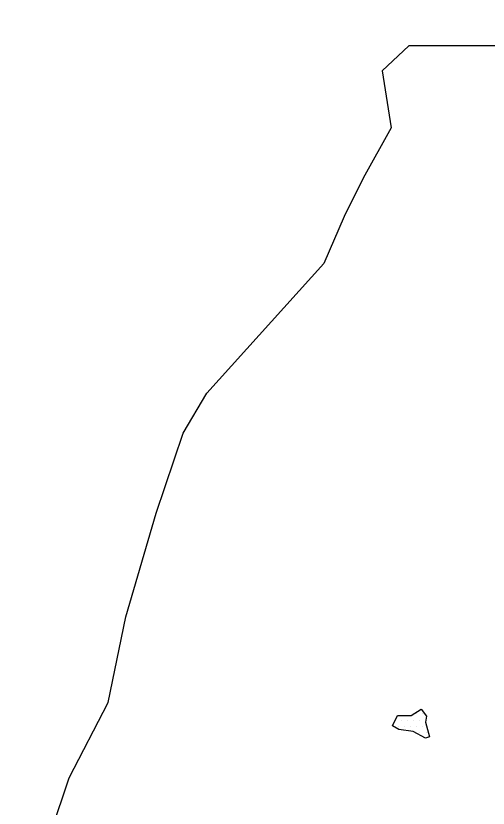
# Model space of a CAD drawing. Header units: metres. Extents: x -1500 to -958, y -1228 to -671.
# Drawn here: x -1285.6 to -1190.6, y -1049 to -889.5 of the extents above; entities that cross this region are included whole.
import ezdxf

# ---------------------------------------------------------------- set-up
doc = ezdxf.new("R2010")
doc.units = ezdxf.units.M
doc.header["$LTSCALE"] = 25
doc.header["$MEASUREMENT"] = 0
doc.layers.get('0').update_dxf_attribs({"linetype": 'CONTINUOUS'})
for name, color, linetype in [('BEFUND', 1, 'CONTINUOUS'), ('STEINE', 4, 'CONTINUOUS'), ('STEINESCHRAFF', 4, 'CONTINUOUS')]:
    doc.layers.add(name, color=color, linetype=linetype)

# ---------------------------------------------------------------- blocks, each defined once
blk = doc.blocks.new('*X11')
at = {"color": 0}
for p, q in [((-1205, -1030), (-1205, -1030)), ((-1203.75, -1030), (-1203.75, -1030)), ((-1208.125, -1031.25), (-1208.125, -1031.25)), ((-1206.875, -1031.25), (-1206.875, -1031.25)), ((-1205.625, -1031.25), (-1205.625, -1031.25)), ((-1204.375, -1031.25), (-1204.375, -1031.25)), ((-1208.75, -1032.5), (-1208.75, -1032.5)), ((-1207.5, -1032.5), (-1207.5, -1032.5)), ((-1206.25, -1032.5), (-1206.25, -1032.5)), ((-1205, -1032.5), (-1205, -1032.5)), ((-1203.75, -1032.5), (-1203.75, -1032.5)), ((-1204.375, -1033.75), (-1204.375, -1033.75)), ((-1203.125, -1033.75), (-1203.125, -1033.75))]:
    blk.add_line(p, q, dxfattribs=at)

msp = doc.modelspace()

# ---------------------------------------------------------------- linework, layer by layer
at = {"layer": 'BEFUND'}
for points in [[(-1113.36, -850.81), (-1121.39, -855.79), (-1131.84, -856.13), (-1137.02, -861.35), (-1142.21, -874.01), (-1145.78, -877.73), (-1149.04, -887.51), (-1154.63, -896.14), (-1160.02, -898.96), (-1176.1, -894.43), (-1187.44, -895.53), (-1206.6, -895.54), (-1211.92, -900.56), (-1210.16, -912.05), (-1215.77, -922.16), (-1219.56, -929.89), (-1223.68, -939.36), (-1247.21, -965.43)], [(-1285.62, -1074.87), (-1274.93, -1042.84), (-1267.05, -1027.68), (-1263.47, -1010.45), (-1257.42, -989.62), (-1251.97, -973.48), (-1247.21, -965.43)]]:
    msp.add_lwpolyline(points, dxfattribs=at)
at = {"layer": 'STEINE'}
msp.add_lwpolyline([(-1203.25, -1034.87), (-1205.72, -1033.51), (-1208.62, -1033.16), (-1209.89, -1032.37), (-1208.89, -1030.35), (-1206.08, -1030.34), (-1204.13, -1029.05), (-1203.03, -1030.44), (-1203.2, -1031.66), (-1202.43, -1034.63), (-1203.25, -1034.87)], dxfattribs=at)

# ---------------------------------------------------------------- block references
at = {"layer": 'STEINESCHRAFF'}
msp.add_blockref('*X11', (0, 0), dxfattribs=at)

doc.saveas('drawing.dxf')
